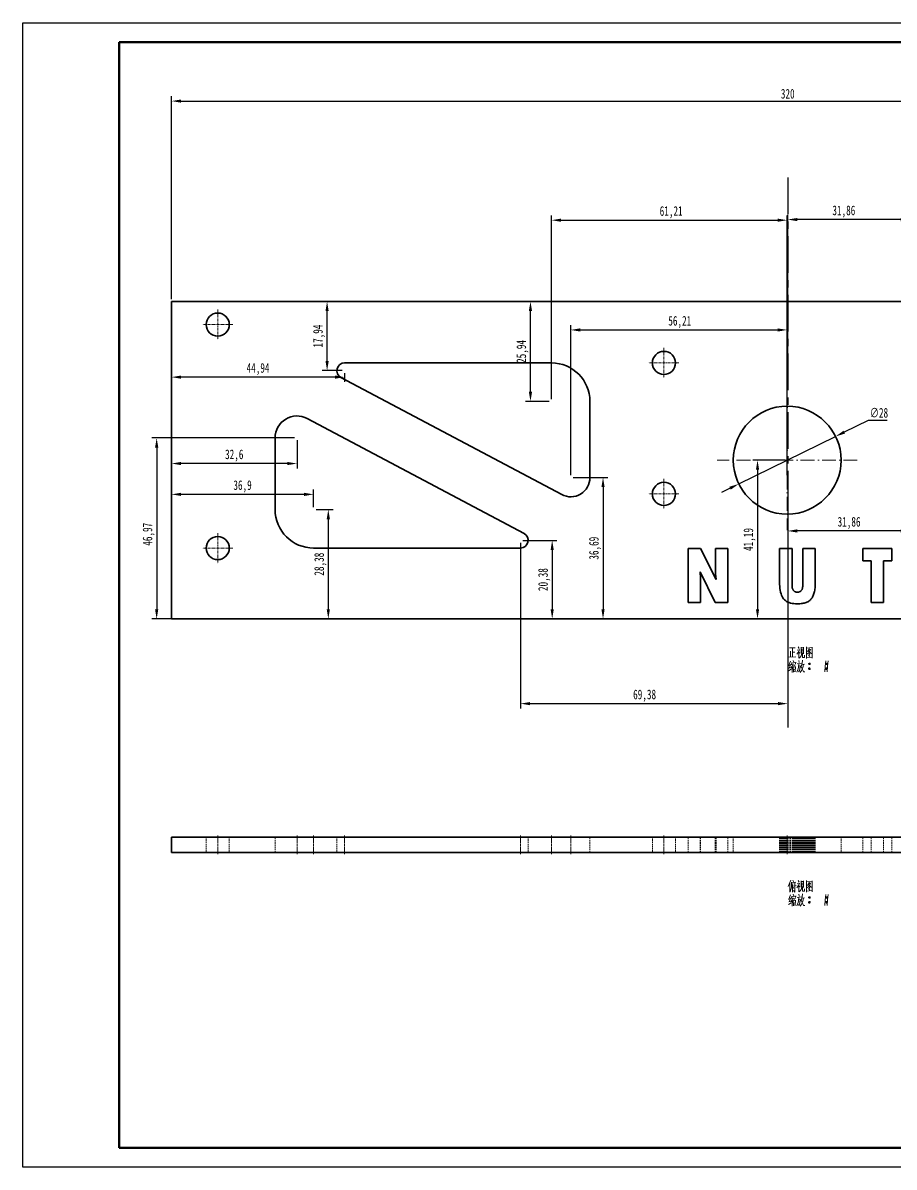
# Model space of a CAD drawing. Header units: millimetres. Extents: x 1050 to 2021, y 766 to 1186.
# Drawn here: x 1050 to 1276.3, y 765.6 to 1062.6 of the extents above; entities that cross this region are included whole.
import ezdxf

# ---------------------------------------------------------------- set-up
doc = ezdxf.new("R2010")
doc.units = ezdxf.units.MM
doc.header["$LTSCALE"] = 0.3
for name, pattern in [('CENTER', [50.8, 31.75, -6.35, 6.35, -6.35]), ('DASHDOT', [18.5, 12, -3, 0.5, -3]), ('DASHED', [19.05, 12.7, -6.35])]:
    doc.linetypes.add(name, pattern=pattern)
for name, color, linetype, lineweight in [('尺寸线', 3, 'Continuous', 25), ('粗实线', 7, 'Continuous', 50), ('细点画线', 1, 'CENTER', 25), ('虚线', 2, 'DASHED', 25)]:
    doc.layers.add(name, color=color, linetype=linetype, lineweight=lineweight)
doc.styles.add('NUT Standard', font='simfang.ttf', dxfattribs={"width": 0.7, "height": 2.5})
doc.dimstyles.new('NUT Standard', dxfattribs={"dimtxt": 2.5, "dimasz": 2.5, "dimexe": 1.25, "dimexo": 0.625, "dimtad": 1, "dimtoh": 1, "dimtxsty": 'NUT Standard', "dimcen": 2.5, "dimadec": 0, "dimazin": 0, "dimtfac": 1, "dimtmove": 0, "dimatfit": 3, "dimfxl": 1, "dimarcsym": 0})

# ---------------------------------------------------------------- blocks, each defined once
blk = doc.blocks.new('*D16')
at = {"layer": 'Defpoints', "color": 0, "transparency": 16777216}
for p in [(1088.63, 954.9), (1121.22, 954.9), (1088.63, 948.24)]:
    blk.add_point(p, dxfattribs=at)
at = {"layer": '尺寸线', "color": 0, "lineweight": -2, "transparency": 16777216}
for p, q in [((1088.63, 954.28), (1088.63, 946.99)), ((1121.22, 954.28), (1121.22, 946.99)), ((1118.72, 948.24), (1091.13, 948.24))]:
    blk.add_line(p, q, dxfattribs=at)
at = {"layer": '尺寸线', "color": 0, "transparency": 16777216}
for points in [[(1091.13, 948.66), (1091.13, 947.83), (1088.63, 948.24)], [(1118.72, 948.66), (1118.72, 947.83), (1121.22, 948.24)]]:
    blk.add_solid(points, dxfattribs=at)
at = {"layer": '尺寸线', "color": 0, "transparency": 16777216, "insert": (1104.92, 950.31), "char_height": 2.5, "attachment_point": 5, "style": 'NUT Standard'}
blk.add_mtext('32,6', dxfattribs=at)
blk = doc.blocks.new('*D17')
at = {"layer": 'Defpoints', "color": 0, "transparency": 16777216}
for p in [(1121.22, 954.9), (1084.78, 907.93), (1121.22, 907.93)]:
    blk.add_point(p, dxfattribs=at)
at = {"layer": '尺寸线', "color": 0, "lineweight": -2, "transparency": 16777216}
for p, q in [((1120.6, 954.9), (1083.53, 954.9)), ((1084.78, 952.4), (1084.78, 910.43)), ((1120.6, 907.93), (1083.53, 907.93))]:
    blk.add_line(p, q, dxfattribs=at)
at = {"layer": '尺寸线', "color": 0, "transparency": 16777216}
for points in [[(1084.36, 952.4), (1085.2, 952.4), (1084.78, 954.9)], [(1084.36, 910.43), (1085.2, 910.43), (1084.78, 907.93)]]:
    blk.add_solid(points, dxfattribs=at)
at = {"layer": '尺寸线', "color": 0, "transparency": 16777216, "insert": (1082.71, 929.89), "char_height": 2.5, "attachment_point": 5, "rotation": 90, "style": 'NUT Standard'}
blk.add_mtext('46,97', dxfattribs=at)
blk = doc.blocks.new('*D18')
at = {"layer": 'Defpoints', "color": 0, "transparency": 16777216}
for p in [(1179.24, 928.3), (1179.24, 907.93), (1187.47, 907.93)]:
    blk.add_point(p, dxfattribs=at)
at = {"layer": '尺寸线', "color": 0, "lineweight": -2, "transparency": 16777216}
for p, q in [((1179.87, 928.3), (1188.72, 928.3)), ((1187.47, 925.8), (1187.47, 910.43)), ((1179.87, 907.93), (1188.72, 907.93))]:
    blk.add_line(p, q, dxfattribs=at)
at = {"layer": '尺寸线', "color": 0, "transparency": 16777216}
for points in [[(1187.06, 925.8), (1187.89, 925.8), (1187.47, 928.3)], [(1187.06, 910.43), (1187.89, 910.43), (1187.47, 907.93)]]:
    blk.add_solid(points, dxfattribs=at)
at = {"layer": '尺寸线', "color": 0, "transparency": 16777216, "insert": (1185.41, 918.12), "char_height": 2.5, "attachment_point": 5, "rotation": 90, "style": 'NUT Standard'}
blk.add_mtext('20,38', dxfattribs=at)
blk = doc.blocks.new('*D19')
at = {"layer": 'Defpoints', "color": 0, "transparency": 16777216}
for p in [(1179.24, 928.3), (1248.63, 928.3), (1248.63, 885.92)]:
    blk.add_point(p, dxfattribs=at)
at = {"layer": '尺寸线', "color": 0, "lineweight": -2, "transparency": 16777216}
for p, q in [((1179.24, 927.68), (1179.24, 884.67)), ((1248.63, 927.68), (1248.63, 884.67)), ((1181.74, 885.92), (1246.13, 885.92))]:
    blk.add_line(p, q, dxfattribs=at)
at = {"layer": '尺寸线', "color": 0, "transparency": 16777216}
for points in [[(1181.74, 886.34), (1181.74, 885.51), (1179.24, 885.92)], [(1246.13, 886.34), (1246.13, 885.51), (1248.63, 885.92)]]:
    blk.add_solid(points, dxfattribs=at)
at = {"layer": '尺寸线', "color": 0, "transparency": 16777216, "insert": (1211.47, 887.99), "char_height": 2.5, "attachment_point": 5, "style": 'NUT Standard'}
blk.add_mtext('69,38', dxfattribs=at)
blk = doc.blocks.new('*D20')
at = {"layer": 'Defpoints', "color": 0, "transparency": 16777216}
for p in [(1125.53, 936.3), (1125.53, 907.93), (1129.35, 907.93)]:
    blk.add_point(p, dxfattribs=at)
at = {"layer": '尺寸线', "color": 0, "lineweight": -2, "transparency": 16777216}
for p, q in [((1126.15, 936.3), (1130.6, 936.3)), ((1129.35, 933.8), (1129.35, 910.43)), ((1126.15, 907.93), (1130.6, 907.93))]:
    blk.add_line(p, q, dxfattribs=at)
at = {"layer": '尺寸线', "color": 0, "transparency": 16777216}
for points in [[(1128.93, 933.8), (1129.76, 933.8), (1129.35, 936.3)], [(1128.93, 910.43), (1129.76, 910.43), (1129.35, 907.93)]]:
    blk.add_solid(points, dxfattribs=at)
at = {"layer": '尺寸线', "color": 0, "transparency": 16777216, "insert": (1127.28, 922.12), "char_height": 2.5, "attachment_point": 5, "rotation": 90, "style": 'NUT Standard'}
blk.add_mtext('28,38', dxfattribs=at)
blk = doc.blocks.new('*D21')
at = {"layer": 'Defpoints', "color": 0, "transparency": 16777216}
for p in [(1088.63, 940.24), (1088.63, 936.3), (1125.53, 936.3)]:
    blk.add_point(p, dxfattribs=at)
at = {"layer": '尺寸线', "color": 0, "lineweight": -2, "transparency": 16777216}
for p, q in [((1088.63, 936.93), (1088.63, 941.49)), ((1123.03, 940.24), (1091.13, 940.24)), ((1125.53, 936.93), (1125.53, 941.49))]:
    blk.add_line(p, q, dxfattribs=at)
at = {"layer": '尺寸线', "color": 0, "transparency": 16777216}
for points in [[(1091.13, 940.65), (1091.13, 939.82), (1088.63, 940.24)], [(1123.03, 940.65), (1123.03, 939.82), (1125.53, 940.24)]]:
    blk.add_solid(points, dxfattribs=at)
at = {"layer": '尺寸线', "color": 0, "transparency": 16777216, "insert": (1107.08, 942.31), "char_height": 2.5, "attachment_point": 5, "style": 'NUT Standard'}
blk.add_mtext('36,9', dxfattribs=at)
blk = doc.blocks.new('*D24')
at = {"layer": 'Defpoints', "color": 0, "transparency": 16777216}
for p in [(1129.03, 990.3), (1133.57, 990.3), (1133.57, 972.36)]:
    blk.add_point(p, dxfattribs=at)
at = {"layer": '尺寸线', "color": 0, "lineweight": -2, "transparency": 16777216}
for p, q in [((1132.94, 990.3), (1127.78, 990.3)), ((1129.03, 974.86), (1129.03, 987.8)), ((1132.94, 972.36), (1127.78, 972.36))]:
    blk.add_line(p, q, dxfattribs=at)
at = {"layer": '尺寸线', "color": 0, "transparency": 16777216}
for points in [[(1128.61, 987.8), (1129.45, 987.8), (1129.03, 990.3)], [(1128.61, 974.86), (1129.45, 974.86), (1129.03, 972.36)]]:
    blk.add_solid(points, dxfattribs=at)
at = {"layer": '尺寸线', "color": 0, "transparency": 16777216, "insert": (1126.96, 981.33), "char_height": 2.5, "attachment_point": 5, "rotation": 90, "style": 'NUT Standard'}
blk.add_mtext('17,94', dxfattribs=at)
blk = doc.blocks.new('*D25')
at = {"layer": 'Defpoints', "color": 0, "transparency": 16777216}
for p in [(1088.63, 972.36), (1133.57, 972.36), (1088.63, 970.67)]:
    blk.add_point(p, dxfattribs=at)
at = {"layer": '尺寸线', "color": 0, "lineweight": -2, "transparency": 16777216}
for p, q in [((1088.63, 971.74), (1088.63, 969.42)), ((1133.57, 971.74), (1133.57, 969.42)), ((1131.07, 970.67), (1091.13, 970.67))]:
    blk.add_line(p, q, dxfattribs=at)
at = {"layer": '尺寸线', "color": 0, "transparency": 16777216}
for points in [[(1091.13, 971.09), (1091.13, 970.25), (1088.63, 970.67)], [(1131.07, 971.09), (1131.07, 970.25), (1133.57, 970.67)]]:
    blk.add_solid(points, dxfattribs=at)
at = {"layer": '尺寸线', "color": 0, "transparency": 16777216, "insert": (1111.1, 972.74), "char_height": 2.5, "attachment_point": 5, "style": 'NUT Standard'}
blk.add_mtext('44,94', dxfattribs=at)
blk = doc.blocks.new('*D26')
at = {"layer": 'Defpoints', "color": 0, "transparency": 16777216}
for p in [(1181.83, 990.3), (1187.28, 990.3), (1187.28, 964.36)]:
    blk.add_point(p, dxfattribs=at)
at = {"layer": '尺寸线', "color": 0, "lineweight": -2, "transparency": 16777216}
for p, q in [((1186.66, 990.3), (1180.58, 990.3)), ((1181.83, 966.86), (1181.83, 987.8)), ((1186.66, 964.36), (1180.58, 964.36))]:
    blk.add_line(p, q, dxfattribs=at)
at = {"layer": '尺寸线', "color": 0, "transparency": 16777216}
for points in [[(1181.41, 987.8), (1182.25, 987.8), (1181.83, 990.3)], [(1181.41, 966.86), (1182.25, 966.86), (1181.83, 964.36)]]:
    blk.add_solid(points, dxfattribs=at)
at = {"layer": '尺寸线', "color": 0, "transparency": 16777216, "insert": (1179.76, 977.33), "char_height": 2.5, "attachment_point": 5, "rotation": 90, "style": 'NUT Standard'}
blk.add_mtext('25,94', dxfattribs=at)
blk = doc.blocks.new('*D27')
at = {"layer": 'Defpoints', "color": 0, "transparency": 16777216}
for p in [(1248.49, 1011.41), (1187.28, 964.36), (1248.49, 964.36)]:
    blk.add_point(p, dxfattribs=at)
at = {"layer": '尺寸线', "color": 0, "lineweight": -2, "transparency": 16777216}
for p, q in [((1187.28, 964.99), (1187.28, 1012.66)), ((1189.78, 1011.41), (1245.99, 1011.41)), ((1248.49, 964.99), (1248.49, 1012.66))]:
    blk.add_line(p, q, dxfattribs=at)
at = {"layer": '尺寸线', "color": 0, "transparency": 16777216}
for points in [[(1189.78, 1011.82), (1189.78, 1010.99), (1187.28, 1011.41)], [(1245.99, 1011.82), (1245.99, 1010.99), (1248.49, 1011.41)]]:
    blk.add_solid(points, dxfattribs=at)
at = {"layer": '尺寸线', "color": 0, "transparency": 16777216, "insert": (1218.36, 1013.47), "char_height": 2.5, "attachment_point": 5, "style": 'NUT Standard'}
blk.add_mtext('61,21', dxfattribs=at)
blk = doc.blocks.new('*D28')
at = {"layer": 'Defpoints', "color": 0, "transparency": 16777216}
for p in [(1248.49, 982.92), (1192.28, 944.61), (1248.49, 944.61)]:
    blk.add_point(p, dxfattribs=at)
at = {"layer": '尺寸线', "color": 0, "lineweight": -2, "transparency": 16777216}
for p, q in [((1192.28, 945.24), (1192.28, 984.17)), ((1248.49, 945.24), (1248.49, 984.17)), ((1194.78, 982.92), (1245.99, 982.92))]:
    blk.add_line(p, q, dxfattribs=at)
at = {"layer": '尺寸线', "color": 0, "transparency": 16777216}
for points in [[(1194.78, 983.33), (1194.78, 982.5), (1192.28, 982.92)], [(1245.99, 983.33), (1245.99, 982.5), (1248.49, 982.92)]]:
    blk.add_solid(points, dxfattribs=at)
at = {"layer": '尺寸线', "color": 0, "transparency": 16777216, "insert": (1220.6, 984.98), "char_height": 2.5, "attachment_point": 5, "style": 'NUT Standard'}
blk.add_mtext('56,21', dxfattribs=at)
blk = doc.blocks.new('*D29')
at = {"layer": 'Defpoints', "color": 0, "transparency": 16777216}
for p in [(1192.28, 944.61), (1192.28, 907.93), (1200.67, 907.93)]:
    blk.add_point(p, dxfattribs=at)
at = {"layer": '尺寸线', "color": 0, "lineweight": -2, "transparency": 16777216}
for p, q in [((1192.91, 944.61), (1201.92, 944.61)), ((1200.67, 942.11), (1200.67, 910.43)), ((1192.91, 907.93), (1201.92, 907.93))]:
    blk.add_line(p, q, dxfattribs=at)
at = {"layer": '尺寸线', "color": 0, "transparency": 16777216}
for points in [[(1200.26, 942.11), (1201.09, 942.11), (1200.67, 944.61)], [(1200.26, 910.43), (1201.09, 910.43), (1200.67, 907.93)]]:
    blk.add_solid(points, dxfattribs=at)
at = {"layer": '尺寸线', "color": 0, "transparency": 16777216, "insert": (1198.61, 926.27), "char_height": 2.5, "attachment_point": 5, "rotation": 90, "style": 'NUT Standard'}
blk.add_mtext('36,69', dxfattribs=at)
blk = doc.blocks.new('*D30')
at = {"layer": 'Defpoints', "color": 0, "transparency": 16777216}
for p in [(1261.06, 955.28), (1235.92, 942.95)]:
    blk.add_point(p, dxfattribs=at)
at = {"layer": '尺寸线', "color": 0, "lineweight": -2, "transparency": 16777216}
for p, q in [((1269.53, 959.44), (1263.3, 956.38)), ((1274.49, 959.44), (1269.53, 959.44)), ((1235.92, 942.95), (1261.06, 955.28)), ((1233.68, 941.85), (1231.43, 940.75))]:
    blk.add_line(p, q, dxfattribs=at)
at = {"layer": '尺寸线', "color": 0, "transparency": 16777216}
for points in [[(1263.12, 956.76), (1263.49, 956.01), (1261.06, 955.28)], [(1233.49, 942.22), (1233.86, 941.47), (1235.92, 942.95)]]:
    blk.add_solid(points, dxfattribs=at)
at = {"layer": '尺寸线', "color": 0, "transparency": 16777216, "insert": (1272.32, 961.4), "char_height": 2.5, "attachment_point": 5, "style": 'NUT Standard'}
blk.add_mtext('∅28', dxfattribs=at)
blk = doc.blocks.new('*D31')
at = {"layer": 'Defpoints', "color": 0, "transparency": 16777216}
for p in [(1248.63, 1011.57), (1248.63, 974.36), (1280.49, 974.36)]:
    blk.add_point(p, dxfattribs=at)
at = {"layer": '尺寸线', "color": 0, "lineweight": -2, "transparency": 16777216}
for p, q in [((1248.63, 974.99), (1248.63, 1012.82)), ((1280.49, 974.99), (1280.49, 1012.82)), ((1277.99, 1011.57), (1251.13, 1011.57))]:
    blk.add_line(p, q, dxfattribs=at)
at = {"layer": '尺寸线', "color": 0, "transparency": 16777216}
for points in [[(1251.13, 1011.98), (1251.13, 1011.15), (1248.63, 1011.57)], [(1277.99, 1011.98), (1277.99, 1011.15), (1280.49, 1011.57)]]:
    blk.add_solid(points, dxfattribs=at)
at = {"layer": '尺寸线', "color": 0, "transparency": 16777216, "insert": (1263.2, 1013.63), "char_height": 2.5, "attachment_point": 5, "style": 'NUT Standard'}
blk.add_mtext('31,86', dxfattribs=at)
blk = doc.blocks.new('*D34')
at = {"layer": 'Defpoints', "color": 0, "transparency": 16777216}
for p in [(1248.63, 940.36), (1280.49, 940.36), (1248.63, 930.74)]:
    blk.add_point(p, dxfattribs=at)
at = {"layer": '尺寸线', "color": 0, "lineweight": -2, "transparency": 16777216}
for p, q in [((1248.63, 939.74), (1248.63, 929.49)), ((1280.49, 939.74), (1280.49, 929.49)), ((1277.99, 930.74), (1251.13, 930.74))]:
    blk.add_line(p, q, dxfattribs=at)
at = {"layer": '尺寸线', "color": 0, "transparency": 16777216}
for points in [[(1251.13, 931.16), (1251.13, 930.32), (1248.63, 930.74)], [(1277.99, 931.16), (1277.99, 930.32), (1280.49, 930.74)]]:
    blk.add_solid(points, dxfattribs=at)
at = {"layer": '尺寸线', "color": 0, "transparency": 16777216, "insert": (1264.56, 932.81), "char_height": 2.5, "attachment_point": 5, "style": 'NUT Standard'}
blk.add_mtext('31,86', dxfattribs=at)
blk = doc.blocks.new('*D35')
at = {"layer": 'Defpoints', "color": 0, "transparency": 16777216}
for p in [(1248.63, 949.12), (1240.79, 907.93), (1248.63, 907.93)]:
    blk.add_point(p, dxfattribs=at)
at = {"layer": '尺寸线', "color": 0, "lineweight": -2, "transparency": 16777216}
for p, q in [((1248, 949.12), (1239.54, 949.12)), ((1240.79, 946.62), (1240.79, 910.43)), ((1248, 907.93), (1239.54, 907.93))]:
    blk.add_line(p, q, dxfattribs=at)
at = {"layer": '尺寸线', "color": 0, "transparency": 16777216}
for points in [[(1240.37, 946.62), (1241.21, 946.62), (1240.79, 949.12)], [(1240.37, 910.43), (1241.21, 910.43), (1240.79, 907.93)]]:
    blk.add_solid(points, dxfattribs=at)
at = {"layer": '尺寸线', "color": 0, "transparency": 16777216, "insert": (1238.72, 928.52), "char_height": 2.5, "attachment_point": 5, "rotation": 90, "style": 'NUT Standard'}
blk.add_mtext('41,19', dxfattribs=at)
blk = doc.blocks.new('*D38')
at = {"layer": 'Defpoints', "color": 0, "transparency": 16777216}
for p in [(1408.63, 1042.32), (1088.63, 990.3), (1408.63, 990.3)]:
    blk.add_point(p, dxfattribs=at)
at = {"layer": '尺寸线', "color": 0, "lineweight": -2, "transparency": 16777216}
for p, q in [((1088.63, 990.93), (1088.63, 1043.57)), ((1408.63, 990.93), (1408.63, 1043.57)), ((1091.13, 1042.32), (1406.13, 1042.32))]:
    blk.add_line(p, q, dxfattribs=at)
at = {"layer": '尺寸线', "color": 0, "transparency": 16777216}
for points in [[(1091.13, 1042.73), (1091.13, 1041.9), (1088.63, 1042.32)], [(1406.13, 1042.73), (1406.13, 1041.9), (1408.63, 1042.32)]]:
    blk.add_solid(points, dxfattribs=at)
at = {"layer": '尺寸线', "color": 0, "transparency": 16777216, "insert": (1248.63, 1044.21), "char_height": 2.5, "attachment_point": 5, "style": 'NUT Standard'}
blk.add_mtext('320', dxfattribs=at)

msp = doc.modelspace()

# ---------------------------------------------------------------- linework, layer by layer
for p, q in [((1050.042, 1062.619), (1470.042, 1062.619)), ((1050.042, 765.619), (1050.042, 1062.619)), ((1470.042, 765.619), (1050.042, 765.619))]:
    msp.add_line(p, q)
at = {"color": 7, "lineweight": 35}
for p, q in [((1088.625, 990.303), (1408.625, 990.303)), ((1088.625, 907.928), (1088.625, 990.303)), ((1133.567, 974.364), (1187.28, 974.364)), ((1132.63, 970.597), (1189.937, 940.198)), ((1197.28, 944.615), (1197.28, 964.364)), ((1180.179, 930.069), (1123.889, 959.929)), ((1115.529, 954.901), (1115.529, 936.303)), ((1179.242, 926.303), (1125.529, 926.303)), ((1222.761, 926.213), (1225.97, 926.213)), ((1222.761, 912.213), (1222.761, 926.213)), ((1225.97, 926.213), (1230.008, 918.138)), ((1229.892, 919.648), (1229.892, 926.213)), ((1229.892, 926.213), (1233.07, 926.213)), ((1233.07, 926.213), (1233.07, 912.213)), ((1246.525, 917.52), (1246.525, 926.213)), ((1246.525, 926.213), (1249.786, 926.213)), ((1249.786, 926.213), (1249.786, 916.356)), ((1252.523, 916.471), (1252.523, 926.213)), ((1252.523, 926.213), (1255.763, 926.213)), ((1255.763, 926.213), (1255.763, 917.027)), ((1268.117, 923.015), (1268.117, 926.213)), ((1268.117, 926.213), (1275.699, 926.213)), ((1275.699, 926.213), (1275.699, 923.015)), ((1270.288, 923.015), (1268.117, 923.015)), ((1270.288, 912.213), (1270.288, 923.015)), ((1275.699, 923.015), (1273.507, 923.015)), ((1273.507, 923.015), (1273.507, 912.213)), ((1229.808, 912.213), (1225.855, 920.162)), ((1225.855, 920.162), (1225.939, 918.422)), ((1225.939, 918.422), (1225.939, 912.213)), ((1230.008, 918.138), (1229.892, 919.648)), ((1246.535, 916.919), (1246.525, 917.52)), ((1246.566, 916.354), (1246.535, 916.919)), ((1246.618, 915.825), (1246.566, 916.354)), ((1246.691, 915.332), (1246.618, 915.825)), ((1246.784, 914.874), (1246.691, 915.332)), ((1246.898, 914.453), (1246.784, 914.874)), ((1249.786, 916.356), (1249.79, 916.22)), ((1249.79, 916.22), (1249.801, 916.09)), ((1249.801, 916.09), (1249.819, 915.966)), ((1249.819, 915.966), (1249.845, 915.848)), ((1249.845, 915.848), (1249.878, 915.736)), ((1249.878, 915.736), (1249.918, 915.629)), ((1249.918, 915.629), (1249.966, 915.528)), ((1249.966, 915.528), (1250.021, 915.433)), ((1250.021, 915.433), (1250.083, 915.343)), ((1250.083, 915.343), (1250.153, 915.26)), ((1250.153, 915.26), (1250.229, 915.183)), ((1250.229, 915.183), (1250.31, 915.114)), ((1250.31, 915.114), (1250.396, 915.054)), ((1250.396, 915.054), (1250.487, 915.001)), ((1250.487, 915.001), (1250.583, 914.957)), ((1250.583, 914.957), (1250.684, 914.921)), ((1250.684, 914.921), (1250.79, 914.892)), ((1250.79, 914.892), (1250.901, 914.872)), ((1250.901, 914.872), (1251.017, 914.86)), ((1251.017, 914.86), (1251.139, 914.856)), ((1251.139, 914.856), (1251.264, 914.86)), ((1251.264, 914.86), (1251.384, 914.873)), ((1251.384, 914.873), (1251.498, 914.895)), ((1251.498, 914.895), (1251.608, 914.925)), ((1251.608, 914.925), (1251.712, 914.963)), ((1251.712, 914.963), (1251.81, 915.011)), ((1251.81, 915.011), (1251.903, 915.067)), ((1251.903, 915.067), (1251.991, 915.131)), ((1251.991, 915.131), (1252.074, 915.204)), ((1252.074, 915.204), (1252.151, 915.286)), ((1252.151, 915.286), (1252.221, 915.375)), ((1252.221, 915.375), (1252.285, 915.471)), ((1252.285, 915.471), (1252.341, 915.573)), ((1252.341, 915.573), (1252.389, 915.682)), ((1252.389, 915.682), (1252.43, 915.797)), ((1252.43, 915.797), (1252.463, 915.919)), ((1252.463, 915.919), (1252.489, 916.047)), ((1252.489, 916.047), (1252.508, 916.182)), ((1252.508, 916.182), (1252.519, 916.323)), ((1252.519, 916.323), (1252.523, 916.471)), ((1255.522, 914.764), (1255.448, 914.5)), ((1255.586, 915.042), (1255.522, 914.764)), ((1255.64, 915.336), (1255.586, 915.042)), ((1255.685, 915.644), (1255.64, 915.336)), ((1255.719, 915.968), (1255.685, 915.644)), ((1255.744, 916.306), (1255.719, 915.968)), ((1255.759, 916.659), (1255.744, 916.306)), ((1255.763, 917.027), (1255.759, 916.659)), ((1225.939, 912.213), (1222.761, 912.213)), ((1233.07, 912.213), (1229.808, 912.213)), ((1247.033, 914.067), (1246.898, 914.453)), ((1247.189, 913.718), (1247.033, 914.067)), ((1247.365, 913.404), (1247.189, 913.718)), ((1247.563, 913.126), (1247.365, 913.404)), ((1247.785, 912.879), (1247.563, 913.126)), ((1248.038, 912.658), (1247.785, 912.879)), ((1248.321, 912.462), (1248.038, 912.658)), ((1248.633, 912.293), (1248.321, 912.462)), ((1248.976, 912.15), (1248.633, 912.293)), ((1249.348, 912.033), (1248.976, 912.15)), ((1249.751, 911.942), (1249.348, 912.033)), ((1250.184, 911.877), (1249.751, 911.942)), ((1250.646, 911.838), (1250.184, 911.877)), ((1251.139, 911.825), (1250.646, 911.838)), ((1251.475, 911.831), (1251.139, 911.825)), ((1251.796, 911.846), (1251.475, 911.831)), ((1252.102, 911.873), (1251.796, 911.846)), ((1252.393, 911.91), (1252.102, 911.873)), ((1252.668, 911.958), (1252.393, 911.91)), ((1252.929, 912.016), (1252.668, 911.958)), ((1253.174, 912.085), (1252.929, 912.016)), ((1253.404, 912.164), (1253.174, 912.085)), ((1253.619, 912.254), (1253.404, 912.164)), ((1253.818, 912.355), (1253.619, 912.254)), ((1254.005, 912.467), (1253.818, 912.355)), ((1254.183, 912.591), (1254.005, 912.467)), ((1254.352, 912.727), (1254.183, 912.591)), ((1254.511, 912.875), (1254.352, 912.727)), ((1254.661, 913.035), (1254.511, 912.875)), ((1254.802, 913.207), (1254.661, 913.035)), ((1254.933, 913.392), (1254.802, 913.207)), ((1255.055, 913.588), (1254.933, 913.392)), ((1255.167, 913.797), (1255.055, 913.588)), ((1255.271, 914.017), (1255.167, 913.797)), ((1255.364, 914.251), (1255.271, 914.017)), ((1255.448, 914.5), (1255.364, 914.251)), ((1273.507, 912.213), (1270.288, 912.213)), ((1408.625, 907.928), (1088.625, 907.928)), ((1088.625, 851.282), (1408.625, 851.282)), ((1088.625, 847.282), (1088.625, 851.282)), ((1088.625, 847.282), (1408.625, 847.282))]:
    msp.add_line(p, q, dxfattribs=at)
at = {"color": 7, "linetype": 'DASHED', "lineweight": 13, "ltscale": 0.1}
for p, q in [((1097.625, 851.282), (1097.625, 847.282)), ((1103.625, 851.282), (1103.625, 847.282))]:
    msp.add_line(p, q, dxfattribs=at)
at = {"color": 7, "lineweight": 13}
for points in [[(1249.08, 900.368), (1250.585, 900.438)], [(1249.85, 900.368), (1249.85, 899.213), (1249.85, 898.023)], [(1251.67, 899.983), (1251.495, 899.493), (1251.005, 898.758)], [(1251.32, 900.648), (1251.6, 900.228)], [(1252.09, 900.613), (1252.09, 898.933)], [(1252.755, 900.438), (1252.09, 900.368)], [(1252.405, 900.018), (1252.3, 898.968)], [(1252.685, 898.863), (1252.755, 900.543)], [(1253.525, 900.648), (1253.525, 899.178), (1253.525, 897.673)], [(1253.525, 900.613), (1253.525, 899.213), (1253.525, 897.813)], [(1254.995, 900.473), (1253.525, 900.333)], [(1254.295, 900.193), (1253.735, 899.388)], [(1254.085, 899.843), (1254.54, 899.913)], [(1254.295, 899.423), (1254.645, 900.053)], [(1254.96, 897.848), (1254.96, 899.213), (1254.995, 900.613)], [(1248.8, 897.953), (1250.76, 898.058)], [(1249.36, 899.563), (1249.36, 897.988)], [(1249.85, 899.248), (1250.48, 899.318)], [(1250.06, 897.078), (1250.235, 896.693)], [(1251.04, 899.773), (1251.6, 899.843)], [(1251.495, 899.493), (1251.495, 897.708)], [(1251.495, 899.318), (1251.81, 899.003)], [(1251.53, 897.148), (1251.635, 896.588)], [(1251.6, 897.708), (1251.88, 897.988)], [(1251.88, 897.988), (1252.125, 898.338)], [(1252.3, 898.968), (1252.125, 898.338)], [(1252.44, 897.183), (1252.37, 896.448)], [(1252.44, 897.988), (1252.44, 899.073)], [(1252.58, 897.883), (1252.44, 897.988)], [(1253, 897.883), (1252.58, 897.883)], [(1253, 898.513), (1253, 897.883)], [(1253.525, 897.918), (1254.89, 898.023)], [(1253.595, 898.723), (1254.085, 899.143)], [(1254.05, 899.633), (1254.75, 898.898)], [(1254.05, 898.548), (1254.4, 898.163)], [(1254.085, 899.143), (1254.295, 899.423)], [(1254.155, 898.933), (1254.4, 898.653)], [(1254.75, 898.898), (1254.925, 898.933)], [(1254.96, 897.743), (1254.96, 897.848), (1254.89, 898.023)], [(1258.495, 897.008), (1258.39, 895.608), (1258.285, 894.208)], [(1259.09, 897.008), (1258.985, 895.608), (1258.88, 894.208)], [(1248.835, 894.453), (1249.535, 894.838)], [(1249.29, 895.888), (1248.87, 895.748)], [(1249.36, 896.903), (1248.905, 895.818)], [(1248.94, 895.118), (1249.465, 895.293)], [(1249.43, 896.133), (1248.975, 895.118)], [(1249.745, 895.608), (1249.43, 895.118)], [(1249.675, 896.588), (1249.57, 896.028)], [(1249.675, 896.448), (1250.725, 896.588)], [(1249.92, 896.168), (1249.745, 895.608)], [(1249.78, 895.678), (1249.78, 893.963)], [(1249.99, 895.888), (1250.69, 895.993)], [(1250.06, 895.468), (1250.095, 894.068)], [(1250.06, 895.363), (1250.585, 895.433)], [(1250.095, 894.803), (1250.48, 894.873)], [(1250.55, 894.313), (1250.13, 894.243)], [(1250.305, 895.923), (1250.235, 895.363)], [(1250.62, 895.538), (1250.55, 894.138)], [(1250.76, 896.693), (1250.62, 896.238)], [(1251.53, 896.308), (1251.425, 895.398), (1251.32, 894.978), (1251.005, 894.103)], [(1251.04, 896.238), (1252.09, 896.378)], [(1251.845, 895.818), (1251.74, 894.978), (1251.6, 894.138), (1251.39, 894.418)], [(1251.46, 895.643), (1251.845, 895.713)], [(1252.23, 894.558), (1251.845, 894.033)], [(1252.23, 895.818), (1252.055, 895.258)], [(1252.16, 895.573), (1252.72, 894.138)], [(1252.37, 896.448), (1252.23, 895.818)], [(1252.51, 895.188), (1252.23, 894.558)], [(1252.3, 896.063), (1253, 896.203)], [(1252.72, 896.133), (1252.51, 895.188)], [(1252.72, 894.138), (1253.035, 894.138)], [(1254.05, 896.273), (1254.435, 896.273)], [(1254.05, 895.013), (1254.435, 895.013)], [(1254.085, 896.378), (1254.4, 896.378)], [(1254.085, 896.133), (1254.4, 896.133)], [(1254.085, 895.118), (1254.4, 895.118)], [(1254.085, 894.873), (1254.4, 894.873)], [(1258.495, 896.273), (1258.88, 896.273)], [(1258.495, 895.013), (1258.88, 895.013)], [(1258.53, 896.378), (1258.845, 896.378)], [(1258.53, 896.133), (1258.845, 896.133)], [(1258.53, 895.118), (1258.845, 895.118)], [(1258.53, 894.873), (1258.845, 894.873)], [(1249.43, 840.107), (1248.73, 838.497)], [(1249.185, 839.442), (1249.185, 838.217), (1249.185, 836.957)], [(1249.465, 837.692), (1249.29, 837.062)], [(1249.57, 838.322), (1249.465, 837.692)], [(1249.605, 839.617), (1249.57, 838.322)], [(1249.605, 839.372), (1250.725, 839.547)], [(1249.885, 838.742), (1249.64, 838.287)], [(1249.99, 839.267), (1249.885, 838.742)], [(1249.885, 838.742), (1249.885, 836.992)], [(1249.99, 840.072), (1250.2, 839.582)], [(1249.99, 838.567), (1250.795, 838.707)], [(1250.06, 838.322), (1250.2, 837.902)], [(1250.445, 839.372), (1250.445, 838.182), (1250.445, 836.957)], [(1251.67, 839.337), (1251.495, 838.847), (1251.005, 838.112)], [(1251.04, 839.127), (1251.6, 839.197)], [(1251.32, 840.002), (1251.6, 839.582)], [(1251.495, 838.847), (1251.495, 837.062)], [(1251.495, 838.672), (1251.81, 838.357)], [(1251.88, 837.342), (1252.125, 837.692)], [(1252.09, 839.967), (1252.09, 838.287)], [(1252.755, 839.792), (1252.09, 839.722)], [(1252.3, 838.322), (1252.125, 837.692)], [(1252.405, 839.372), (1252.3, 838.322)], [(1252.44, 837.342), (1252.44, 838.427)], [(1252.685, 838.217), (1252.755, 839.897)], [(1253, 837.867), (1253, 837.237)], [(1253.525, 840.002), (1253.525, 838.532), (1253.525, 837.027)], [(1253.525, 839.967), (1253.525, 838.567), (1253.525, 837.167)], [(1254.995, 839.827), (1253.525, 839.687)], [(1253.595, 838.077), (1254.085, 838.497)], [(1254.295, 839.547), (1253.735, 838.742)], [(1254.05, 838.987), (1254.75, 838.252)], [(1254.05, 837.902), (1254.4, 837.517)], [(1254.085, 839.197), (1254.54, 839.267)], [(1254.085, 838.497), (1254.295, 838.777)], [(1254.155, 838.287), (1254.4, 838.007)], [(1254.295, 838.777), (1254.645, 839.407)], [(1254.75, 838.252), (1254.925, 838.287)], [(1254.96, 837.202), (1254.96, 838.567), (1254.995, 839.967)], [(1249.29, 835.242), (1248.87, 835.102)], [(1249.36, 836.257), (1248.905, 835.172)], [(1248.94, 834.472), (1249.465, 834.647)], [(1249.43, 835.487), (1248.975, 834.472)], [(1249.745, 834.962), (1249.43, 834.472)], [(1249.675, 835.942), (1249.57, 835.382)], [(1249.675, 835.802), (1250.725, 835.942)], [(1249.92, 835.522), (1249.745, 834.962)], [(1249.78, 835.032), (1249.78, 833.317)], [(1249.99, 835.242), (1250.69, 835.347)], [(1250.06, 836.432), (1250.235, 836.047)], [(1250.06, 834.822), (1250.095, 833.422)], [(1250.06, 834.717), (1250.585, 834.787)], [(1250.445, 836.957), (1250.165, 837.412)], [(1250.305, 835.277), (1250.235, 834.717)], [(1250.62, 834.892), (1250.55, 833.492)], [(1250.76, 836.047), (1250.62, 835.592)], [(1251.53, 835.662), (1251.425, 834.752), (1251.32, 834.332), (1251.005, 833.457)], [(1251.04, 835.592), (1252.09, 835.732)], [(1251.845, 835.172), (1251.74, 834.332), (1251.6, 833.492), (1251.39, 833.772)], [(1251.46, 834.997), (1251.845, 835.067)], [(1251.53, 836.502), (1251.635, 835.942)], [(1251.6, 837.062), (1251.88, 837.342)], [(1252.23, 835.172), (1252.055, 834.612)], [(1252.16, 834.927), (1252.72, 833.492)], [(1252.37, 835.802), (1252.23, 835.172)], [(1252.3, 835.417), (1253, 835.557)], [(1252.44, 836.537), (1252.37, 835.802)], [(1252.58, 837.237), (1252.44, 837.342)], [(1252.72, 835.487), (1252.51, 834.542)], [(1253, 837.237), (1252.58, 837.237)], [(1253.525, 837.272), (1254.89, 837.377)], [(1254.05, 835.627), (1254.435, 835.627)], [(1254.085, 835.732), (1254.4, 835.732)], [(1254.085, 835.487), (1254.4, 835.487)], [(1254.96, 837.097), (1254.96, 837.202), (1254.89, 837.377)], [(1258.495, 836.362), (1258.39, 834.962), (1258.285, 833.562)], [(1258.495, 835.627), (1258.88, 835.627)], [(1258.53, 835.732), (1258.845, 835.732)], [(1258.53, 835.487), (1258.845, 835.487)], [(1259.09, 836.362), (1258.985, 834.962), (1258.88, 833.562)], [(1248.835, 833.807), (1249.535, 834.192)], [(1250.095, 834.157), (1250.48, 834.227)], [(1250.55, 833.667), (1250.13, 833.597)], [(1252.23, 833.912), (1251.845, 833.387)], [(1252.51, 834.542), (1252.23, 833.912)], [(1252.72, 833.492), (1253.035, 833.492)], [(1254.05, 834.367), (1254.435, 834.367)], [(1254.085, 834.472), (1254.4, 834.472)], [(1254.085, 834.227), (1254.4, 834.227)], [(1258.495, 834.367), (1258.88, 834.367)], [(1258.53, 834.472), (1258.845, 834.472)], [(1258.53, 834.227), (1258.845, 834.227)]]:
    msp.add_lwpolyline(points, dxfattribs=at)
for points in [[(1254.155, 896.063), (1254.33, 896.063), (1254.435, 896.168), (1254.435, 896.343), (1254.33, 896.448), (1254.155, 896.448), (1254.05, 896.343), (1254.05, 896.168)], [(1254.155, 894.803), (1254.33, 894.803), (1254.435, 894.908), (1254.435, 895.083), (1254.33, 895.188), (1254.155, 895.188), (1254.05, 895.083), (1254.05, 894.908)], [(1258.6, 896.063), (1258.775, 896.063), (1258.88, 896.168), (1258.88, 896.343), (1258.775, 896.448), (1258.6, 896.448), (1258.495, 896.343), (1258.495, 896.168)], [(1258.6, 894.803), (1258.775, 894.803), (1258.88, 894.908), (1258.88, 895.083), (1258.775, 895.188), (1258.6, 895.188), (1258.495, 895.083), (1258.495, 894.908)], [(1254.155, 835.417), (1254.33, 835.417), (1254.435, 835.522), (1254.435, 835.697), (1254.33, 835.802), (1254.155, 835.802), (1254.05, 835.697), (1254.05, 835.522)], [(1258.6, 835.417), (1258.775, 835.417), (1258.88, 835.522), (1258.88, 835.697), (1258.775, 835.802), (1258.6, 835.802), (1258.495, 835.697), (1258.495, 835.522)], [(1254.155, 834.157), (1254.33, 834.157), (1254.435, 834.262), (1254.435, 834.437), (1254.33, 834.542), (1254.155, 834.542), (1254.05, 834.437), (1254.05, 834.262)], [(1258.6, 834.157), (1258.775, 834.157), (1258.88, 834.262), (1258.88, 834.437), (1258.775, 834.542), (1258.6, 834.542), (1258.495, 834.437), (1258.495, 834.262)]]:
    msp.add_lwpolyline(points, close=True, dxfattribs=at)
at = {"color": 7, "lineweight": 35}
for centre, radius in [((1100.625, 984.303), 3), ((1216.489, 974.364), 3), ((1248.489, 949.115), 14), ((1216.489, 940.364), 3), ((1100.625, 926.303), 3)]:
    msp.add_circle(centre, radius, dxfattribs=at)
for centre, radius, start, end in [((1133.567, 972.364), 2, 90, 242.05583), ((1187.28, 964.364), 10, 0, 90), ((1121.221, 954.901), 5.692, 62.05583, 180.00001), ((1192.28, 944.615), 5, 242.05583, 0), ((1125.529, 936.303), 10, 180.00001, 270), ((1179.242, 928.303), 2, 270, 62.05583)]:
    msp.add_arc(centre, radius, start, end, dxfattribs=at)
at = {"layer": '粗实线'}
for p, q in [((1075.042, 770.619), (1075.042, 1057.619)), ((1075.042, 1057.619), (1465.042, 1057.619)), ((1465.042, 770.619), (1075.042, 770.619))]:
    msp.add_line(p, q, dxfattribs=at)
at = {"layer": '细点画线'}
msp.add_line((1248.625, 1022.529), (1248.625, 879.762), dxfattribs=at)
at = {"layer": '细点画线', "linetype": 'DASHDOT', "lineweight": 13, "ltscale": 0.195}
for p, q in [((1100.625, 988.203), (1100.625, 980.403)), ((1104.525, 984.303), (1096.725, 984.303)), ((1216.489, 978.264), (1216.489, 970.464)), ((1220.389, 974.364), (1212.589, 974.364)), ((1216.489, 944.264), (1216.489, 936.464)), ((1220.389, 940.364), (1212.589, 940.364)), ((1100.625, 930.203), (1100.625, 922.403)), ((1104.525, 926.303), (1096.725, 926.303))]:
    msp.add_line(p, q, dxfattribs=at)
at = {"layer": '细点画线', "linetype": 'DASHDOT', "lineweight": 13}
for p, q in [((1248.489, 967.315), (1248.489, 930.915)), ((1266.689, 949.115), (1230.289, 949.115))]:
    msp.add_line(p, q, dxfattribs=at)
at = {"layer": '细点画线', "linetype": 'DASHDOT', "lineweight": 13, "ltscale": 0.120015}
for p, q in [((1100.625, 851.682), (1100.625, 846.881)), ((1121.221, 851.682), (1121.221, 846.881)), ((1125.529, 851.682), (1125.529, 846.881)), ((1133.567, 851.682), (1133.567, 846.881)), ((1179.242, 851.682), (1179.242, 846.881)), ((1187.28, 851.682), (1187.28, 846.881)), ((1192.28, 851.682), (1192.28, 846.881)), ((1216.489, 851.682), (1216.489, 846.881)), ((1248.489, 851.682), (1248.489, 846.881))]:
    msp.add_line(p, q, dxfattribs=at)
at = {"layer": '虚线', "linetype": 'DASHED', "lineweight": 13, "ltscale": 0.1}
for p, q in [((1097.625, 851.282), (1097.625, 847.282)), ((1103.625, 851.282), (1103.625, 847.282)), ((1115.529, 847.282), (1115.529, 851.282)), ((1131.567, 851.282), (1131.567, 847.282)), ((1181.242, 851.282), (1181.242, 847.282)), ((1197.28, 847.282), (1197.28, 851.282)), ((1213.489, 851.282), (1213.489, 847.282)), ((1213.489, 851.282), (1213.489, 847.282)), ((1219.489, 851.282), (1219.489, 847.282)), ((1219.489, 851.282), (1219.489, 847.282)), ((1222.761, 847.282), (1222.761, 851.282)), ((1225.855, 847.282), (1225.855, 851.282)), ((1225.939, 847.282), (1225.939, 851.282)), ((1225.97, 847.282), (1225.97, 851.282)), ((1229.808, 847.282), (1229.808, 851.282)), ((1229.892, 847.282), (1229.892, 851.282)), ((1230.008, 847.282), (1230.008, 851.282)), ((1233.07, 847.282), (1233.07, 851.282)), ((1234.489, 851.282), (1234.489, 847.282)), ((1246.525, 847.282), (1246.525, 851.282)), ((1246.535, 847.282), (1246.535, 851.282)), ((1246.566, 847.282), (1246.566, 851.282)), ((1246.618, 847.282), (1246.618, 851.282)), ((1246.691, 847.282), (1246.691, 851.282)), ((1246.784, 847.282), (1246.784, 851.282)), ((1246.898, 847.282), (1246.898, 851.282)), ((1247.033, 847.282), (1247.033, 851.282)), ((1247.189, 847.282), (1247.189, 851.282)), ((1247.365, 847.282), (1247.365, 851.282)), ((1247.563, 847.282), (1247.563, 851.282)), ((1247.785, 847.282), (1247.785, 851.282)), ((1248.038, 847.282), (1248.038, 851.282)), ((1248.321, 847.282), (1248.321, 851.282)), ((1248.633, 847.282), (1248.633, 851.282)), ((1248.976, 847.282), (1248.976, 851.282)), ((1249.348, 847.282), (1249.348, 851.282)), ((1249.751, 847.282), (1249.751, 851.282)), ((1249.786, 847.282), (1249.786, 851.282)), ((1249.79, 847.282), (1249.79, 851.282)), ((1249.801, 847.282), (1249.801, 851.282)), ((1249.819, 847.282), (1249.819, 851.282)), ((1249.845, 847.282), (1249.845, 851.282)), ((1249.878, 847.282), (1249.878, 851.282)), ((1249.918, 847.282), (1249.918, 851.282)), ((1249.966, 847.282), (1249.966, 851.282)), ((1250.021, 847.282), (1250.021, 851.282)), ((1250.083, 847.282), (1250.083, 851.282)), ((1250.153, 847.282), (1250.153, 851.282)), ((1250.184, 847.282), (1250.184, 851.282)), ((1250.229, 847.282), (1250.229, 851.282)), ((1250.31, 847.282), (1250.31, 851.282)), ((1250.396, 847.282), (1250.396, 851.282)), ((1250.487, 847.282), (1250.487, 851.282)), ((1250.583, 847.282), (1250.583, 851.282)), ((1250.646, 847.282), (1250.646, 851.282)), ((1250.684, 847.282), (1250.684, 851.282)), ((1250.79, 847.282), (1250.79, 851.282)), ((1250.901, 847.282), (1250.901, 851.282)), ((1251.017, 847.282), (1251.017, 851.282)), ((1251.139, 847.282), (1251.139, 851.282)), ((1251.139, 847.282), (1251.139, 851.282)), ((1251.264, 847.282), (1251.264, 851.282)), ((1251.384, 847.282), (1251.384, 851.282)), ((1251.475, 847.282), (1251.475, 851.282)), ((1251.498, 847.282), (1251.498, 851.282)), ((1251.608, 847.282), (1251.608, 851.282)), ((1251.712, 847.282), (1251.712, 851.282)), ((1251.796, 847.282), (1251.796, 851.282)), ((1251.81, 847.282), (1251.81, 851.282)), ((1251.903, 847.282), (1251.903, 851.282)), ((1251.991, 847.282), (1251.991, 851.282)), ((1252.074, 847.282), (1252.074, 851.282)), ((1252.102, 847.282), (1252.102, 851.282)), ((1252.151, 847.282), (1252.151, 851.282)), ((1252.221, 847.282), (1252.221, 851.282)), ((1252.285, 847.282), (1252.285, 851.282)), ((1252.341, 847.282), (1252.341, 851.282)), ((1252.389, 847.282), (1252.389, 851.282)), ((1252.393, 847.282), (1252.393, 851.282)), ((1252.43, 847.282), (1252.43, 851.282)), ((1252.463, 847.282), (1252.463, 851.282)), ((1252.489, 847.282), (1252.489, 851.282)), ((1252.508, 847.282), (1252.508, 851.282)), ((1252.519, 847.282), (1252.519, 851.282)), ((1252.523, 847.282), (1252.523, 851.282)), ((1252.668, 847.282), (1252.668, 851.282)), ((1252.929, 847.282), (1252.929, 851.282)), ((1253.174, 847.282), (1253.174, 851.282)), ((1253.404, 847.282), (1253.404, 851.282)), ((1253.619, 847.282), (1253.619, 851.282)), ((1253.818, 847.282), (1253.818, 851.282)), ((1254.005, 847.282), (1254.005, 851.282)), ((1254.183, 847.282), (1254.183, 851.282)), ((1254.352, 847.282), (1254.352, 851.282)), ((1254.511, 847.282), (1254.511, 851.282)), ((1254.661, 847.282), (1254.661, 851.282)), ((1254.802, 847.282), (1254.802, 851.282)), ((1254.933, 847.282), (1254.933, 851.282)), ((1255.055, 847.282), (1255.055, 851.282)), ((1255.167, 847.282), (1255.167, 851.282)), ((1255.271, 847.282), (1255.271, 851.282)), ((1255.364, 847.282), (1255.364, 851.282)), ((1255.448, 847.282), (1255.448, 851.282)), ((1255.522, 847.282), (1255.522, 851.282)), ((1255.586, 847.282), (1255.586, 851.282)), ((1255.64, 847.282), (1255.64, 851.282)), ((1255.685, 847.282), (1255.685, 851.282)), ((1255.719, 847.282), (1255.719, 851.282)), ((1255.744, 847.282), (1255.744, 851.282)), ((1255.759, 847.282), (1255.759, 851.282)), ((1255.763, 847.282), (1255.763, 851.282)), ((1262.489, 851.282), (1262.489, 847.282)), ((1268.117, 847.282), (1268.117, 851.282)), ((1270.288, 847.282), (1270.288, 851.282)), ((1273.507, 847.282), (1273.507, 851.282)), ((1275.699, 847.282), (1275.699, 851.282))]:
    msp.add_line(p, q, dxfattribs=at)

# ---------------------------------------------------------------- dimensions: what is measured, and where the dimension line sits
at = {"layer": '尺寸线'}
for p1, p2, distance, picture, middle in [((1088.625, 990.303), (1408.625, 990.303), 52.015, '*D38', (1248.625, 1044.207)), ((1133.567, 972.364), (1133.567, 990.303), 4.539, '*D24', (1126.961, 981.333)), ((1187.28, 964.364), (1187.28, 990.303), 5.449, '*D26', (1179.763, 977.333)), ((1133.567, 972.364), (1088.625, 972.364), 1.694, '*D25', (1111.096, 972.737)), ((1248.625, 949.115), (1248.625, 907.928), -7.836, '*D35', (1238.721, 928.521)), ((1192.28, 944.615), (1192.28, 907.928), 8.393, '*D29', (1198.605, 926.271)), ((1125.529, 936.303), (1088.625, 936.303), -3.936, '*D21', (1107.077, 942.306)), ((1280.489, 940.364), (1248.625, 940.364), 9.625, '*D34', (1264.557, 932.807)), ((1125.529093736, 936.302563617), (1125.529093736, 907.927563617), 3.817689985, '*D20', (1127.278926578, 922.115063617)), ((1179.242045396, 928.302563617), (1179.242045396, 907.927563617), 8.232889232, '*D18', (1185.407077485, 918.115063617))]:
    dim = msp.add_aligned_dim(p1=p1, p2=p2, distance=distance, dimstyle='NUT Standard', dxfattribs=at)
    dim.commit()
    dim.dimension.update_dxf_attribs({"geometry": picture, "text_midpoint": middle})
for base, p1, p2, angle, picture, middle in [((1248.489, 1011.407), (1187.28, 964.364), (1248.489, 964.364), 0, '*D27', (1218.36, 1011.407)), ((1248.625, 1011.567), (1280.489, 974.364), (1248.625, 974.364), 180, '*D31', (1263.196, 1011.567)), ((1248.489, 982.917), (1192.28, 944.615), (1248.489, 944.615), 0, '*D28', (1220.602, 982.917)), ((1084.78, 907.928), (1121.221, 954.901), (1121.221, 907.928), 270, '*D17', (1084.78, 929.89)), ((1088.625, 948.242), (1121.221, 954.901), (1088.625, 954.901), 180, '*D16', (1104.923, 948.242)), ((1248.625, 885.923), (1179.242, 928.303), (1248.625, 928.303), 360, '*D19', (1211.474, 885.923))]:
    dim = msp.add_linear_dim(base=base, p1=p1, p2=p2, angle=angle, dimstyle='NUT Standard', dxfattribs=at)
    dim.commit()
    dim.dimension.update_dxf_attribs({"geometry": picture, "text_midpoint": middle, "dimtype": 161})
dim = msp.add_diameter_dim_2p(p1=(1235.921, 942.948), p2=(1261.058, 955.282), dimstyle='NUT Standard', dxfattribs=at)
dim.commit()
dim.dimension.update_dxf_attribs({"geometry": '*D30', "text_midpoint": (1272.323, 959.438), "dimtype": 163})

doc.saveas('drawing.dxf')
